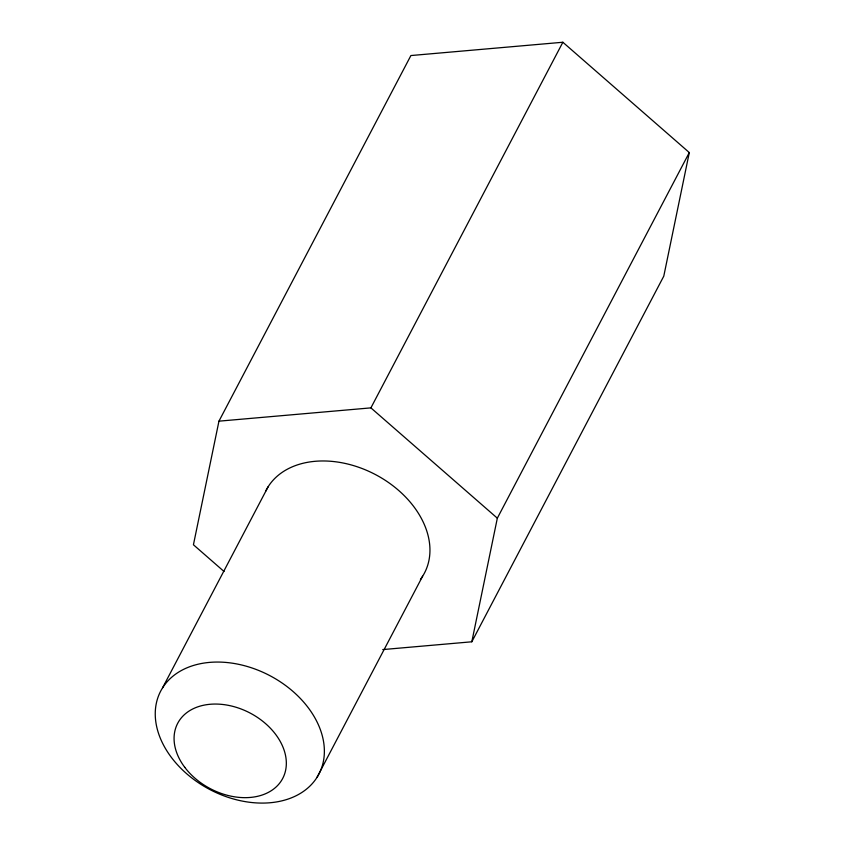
<?xml version="1.0" encoding="UTF-8"?>
<svg xmlns="http://www.w3.org/2000/svg" width="845" height="845" viewBox="0 0 845 845"><rect width="100%" height="100%" fill="white"/><g stroke="black" fill="none" stroke-linecap="round" stroke-linejoin="round"><path stroke-width="1.27" d="M382.743 649.583L471.816 641.788L663.779 276.167L689.298 152.565L562.865 42.25L410.902 55.548L218.95 421.169L193.431 544.771L224.052 571.495M471.816 641.788L497.335 518.186L689.298 152.565M162.567 687.841L268.14 486.741M218.95 421.169L370.902 407.871L562.865 42.25M317.044 777.315A89.327 64.368 27.7 0 0 231.002 662.998A89.327 64.368 27.7 0 0 171.377 757.405A89.327 64.368 27.7 0 0 317.044 777.315L422.627 576.216M370.902 407.871L497.335 518.186M265.626 491.262A89.327 64.368 27.7 0 1 379.025 476.527A89.327 64.368 27.7 0 1 420.419 579.416M184.78 767.344A59.298 42.725 27.7 0 0 281.48 780.548A59.298 42.725 27.7 0 0 224.358 704.677A59.298 42.725 27.7 0 0 184.78 767.344"/></g></svg>
